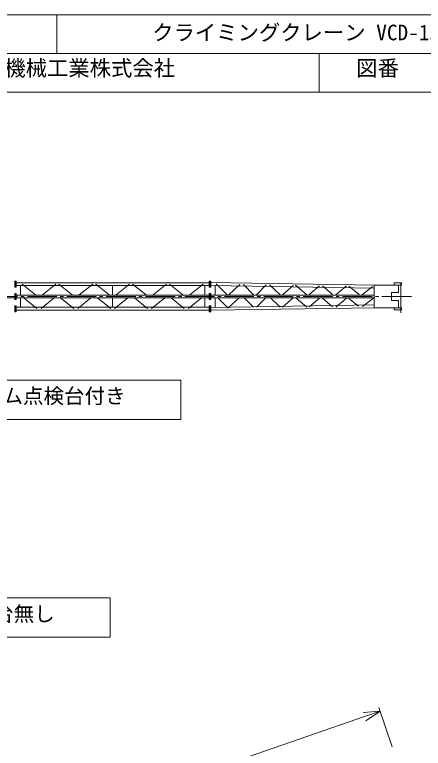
# Model space of a CAD drawing. Units: millimetres, scale not verified. Extents: x -26129 to 8851, y -24624 to 27521.
# Drawn here: x -14360 to -4404, y 9656 to 27521 of the extents above; entities that cross this region are included whole.
import ezdxf
from ezdxf.enums import TextEntityAlignment as Align

# ---------------------------------------------------------------- set-up
doc = ezdxf.new("R2010")
doc.units = ezdxf.units.MM
doc.header["$LTSCALE"] = 80
doc.linetypes.add('CHAIN2', pattern=[12, 9, -1, 1, -1])
for name, color, linetype, lineweight in [('0-4_05 寸法', 7, 'Continuous', 18), ('0-5_10 当社外形線', 3, 'Continuous', 18), ('0-6_12 当社中心線', 3, 'CHAIN2', 18)]:
    doc.layers.add(name, color=color, linetype=linetype, lineweight=lineweight)
doc.styles.add('ＭＳ ゴシック', font='')
doc.styles.get('ＭＳ ゴシック').set_extended_font_data('MS Gothic')

msp = doc.modelspace()

# ---------------------------------------------------------------- linework, layer by layer
at = {"layer": '0-4_05 寸法'}
for p, q in [((-13330.89, 27520.59), (-13330.89, 26577.19)), ((-17566.88, 26577.19), (2628.2, 26577.19)), ((-6938.2, 26577.19), (-6938.2, 25633.8)), ((-5457.66, 10558.25), (-5835.87, 10428.03)), ((-5159.38, 9691.97), (-5490.22, 10652.8)), ((-21436.92, 5056.15), (-5835.87, 10428.03))]:
    msp.add_line(p, q, dxfattribs=at)
for points in [[(-17566.88, 27520.59), (2628.2, 27520.59), (2628.2, 25633.8), (-17566.88, 25633.8)], [(-16645.27, 18623.12), (-10308.69, 18623.12), (-10308.69, 17665.2), (-16645.27, 17665.2)], [(-18371.18, 13317.57), (-12034.6, 13317.57), (-12034.6, 12359.65), (-18371.18, 12359.65)]]:
    msp.add_lwpolyline(points, close=True, dxfattribs=at)
msp.add_lwpolyline([(-5870.76, 10529.37), (-5457.66, 10558.25), (-5800.97, 10326.69)], dxfattribs=at)
at = {"layer": '0-5_10 当社外形線'}
for p, q in [((-14359.82, 21034.59), (-14323.79, 21034.59)), ((-14359.82, 21034.59), (-14359.82, 20884.59)), ((-14359.82, 21034.59), (-14323.79, 21034.59)), ((-14341.81, 21034.89), (-14341.81, 20884.59)), ((-14341.81, 20884.3), (-14341.81, 21034.59)), ((-14323.79, 21034.59), (-14323.79, 20884.59)), ((-14323.79, 20994.59), (-9619.96, 20994.59)), ((-14323.79, 20924.59), (-9620.74, 20924.59)), ((-14217.06, 20922.93), (-14217.06, 20697.36)), ((-14180.51, 20958.5), (-13853.05, 20695.32)), ((-13356.05, 20958.5), (-13683.5, 20695.32)), ((-13282.94, 20958.5), (-12955.49, 20695.32)), ((-12458.48, 20958.5), (-12785.94, 20695.32)), ((-12385.37, 20958.5), (-12057.92, 20695.32)), ((-11972.67, 20928.57), (-11972.67, 20703)), ((-11559.98, 20958.5), (-11887.43, 20695.32)), ((-11486.86, 20958.5), (-11159.4, 20695.32)), ((-10662.4, 20958.5), (-10989.86, 20695.32)), ((-10589.29, 20958.5), (-10261.84, 20695.32)), ((-9764.84, 20958.5), (-10092.3, 20695.32)), ((-9728.28, 20925.51), (-9728.28, 20696.16)), ((-9728.28, 20922.93), (-9728.28, 20697.36)), ((-9619.82, 21034.59), (-9583.79, 21034.59)), ((-9619.82, 21034.59), (-9619.82, 20884.59)), ((-9619.82, 21034.59), (-9601.8, 21034.59)), ((-9601.8, 21034.89), (-9601.8, 20884.59)), ((-9601.8, 20884.3), (-9601.8, 21034.59)), ((-9584.01, 20924.94), (-5599.36, 20864.6)), ((-9583.79, 21034.59), (-9583.79, 20884.59)), ((-9583.16, 20994.94), (-5595.31, 20934.55)), ((-9475.33, 20930.49), (-9475.33, 20696.16)), ((-9475.33, 20922.93), (-9475.33, 20697.36)), ((-9447.12, 20962.59), (-9180.6, 20695.15)), ((-9141.04, 20694.85), (-8870.47, 20947.08)), ((-8787.44, 20947.72), (-8543.73, 20696.91)), ((-8469.12, 20697.79), (-8228.79, 20938.95)), ((-8148.36, 20941.94), (-7895.47, 20701.22)), ((-7838.35, 20701.93), (-7577.36, 20924.79)), ((-7514.38, 20931.69), (-7243.87, 20700.7)), ((-7183.03, 20702.86), (-6929.79, 20917.87)), ((-6863.77, 20919.11), (-6616.66, 20702.95)), ((-6535.51, 20701.5), (-6279.22, 20913.9)), ((-6217.79, 20912.77), (-5964.12, 20703.92)), ((-5598.4, 20934.59), (-4934.8, 20934.59)), ((-5598.4, 20385.29), (-5598.4, 20934.59)), ((-5114.92, 20988.59), (-4934.8, 20988.59)), ((-5114.92, 20934.59), (-5114.92, 20988.59)), ((-5010.64, 20754.59), (-5010.64, 20934.59)), ((-4934.8, 20934.59), (-4934.8, 20988.59)), ((-14359.82, 20884.59), (-14323.79, 20884.59)), ((-14359.82, 20884.59), (-14323.79, 20884.59)), ((-14359.82, 20734.59), (-14341.81, 20734.59)), ((-14359.82, 20734.59), (-14323.79, 20734.59)), ((-14359.82, 20584.59), (-14359.82, 20734.59)), ((-14359.82, 20734.59), (-14359.82, 20584.59)), ((-14359.82, 20734.59), (-14323.79, 20734.59)), ((-14341.81, 20734.88), (-14341.81, 20584.59)), ((-14341.81, 20734.88), (-14341.81, 20584.59)), ((-14341.81, 20734.88), (-14341.81, 20586.47)), ((-14341.81, 20584.29), (-14341.81, 20734.59)), ((-14323.8, 20734.59), (-14341.81, 20734.59)), ((-14341.81, 20584.29), (-14341.81, 20734.59)), ((-14341.81, 20584.29), (-14341.81, 20732.71)), ((-14323.79, 20734.59), (-14323.79, 20584.59)), ((-14323.79, 20584.59), (-14323.79, 20734.59)), ((-9619.82, 20884.59), (-9583.79, 20884.59)), ((-9619.82, 20884.59), (-9601.8, 20884.59)), ((-9619.82, 20734.59), (-9601.8, 20734.59)), ((-9619.82, 20734.59), (-9601.8, 20734.59)), ((-9601.8, 20734.88), (-9601.8, 20584.59)), ((-9601.8, 20734.88), (-9601.8, 20584.59)), ((-9601.8, 20734.88), (-9601.8, 20584.59)), ((-9601.8, 20734.88), (-9601.8, 20584.59)), ((-9601.8, 20584.29), (-9601.8, 20734.59)), ((-9583.79, 20734.59), (-9601.8, 20734.59)), ((-9601.8, 20584.29), (-9601.8, 20734.59)), ((-9601.8, 20584.29), (-9601.8, 20734.59)), ((-9601.8, 20584.29), (-9601.8, 20734.59)), ((-9583.79, 20734.59), (-9601.8, 20734.59)), ((-5897.84, 20700.96), (-5641.59, 20900.47)), ((-5181.28, 20754.59), (-5010.64, 20754.59)), ((-5181.28, 20631.07), (-5181.28, 20754.59)), ((-19064.76, 20624.59), (-14359.65, 20624.59)), ((-14359.82, 20584.59), (-14341.81, 20584.59)), ((-14359.82, 20584.59), (-14323.79, 20584.59)), ((-14359.82, 20584.59), (-14323.79, 20584.59)), ((-14323.8, 20584.59), (-14341.81, 20584.59)), ((-14324.22, 20624.59), (-9621.3, 20624.59)), ((-14323.72, 20694.59), (-9624.76, 20694.59)), ((-14217.06, 20622.93), (-14217.06, 20397.36)), ((-14132.53, 20619.94), (-13821.19, 20369.71)), ((-13400.38, 20622.87), (-13718.5, 20367.2)), ((-13235.42, 20620.31), (-12920.69, 20367.36)), ((-12503.28, 20622.5), (-12824.77, 20364.12)), ((-12337.5, 20620.02), (-12020.2, 20365)), ((-11972.67, 20628.57), (-11972.67, 20403)), ((-11607.84, 20620.02), (-11925.15, 20365)), ((-11442.07, 20622.5), (-11120.58, 20364.12)), ((-10709.93, 20620.31), (-11024.65, 20367.36)), ((-10544.96, 20622.87), (-10226.84, 20367.2)), ((-9812.81, 20619.94), (-10124.16, 20369.71)), ((-9728.28, 20393.67), (-9728.28, 20623.02)), ((-9728.28, 20622.93), (-9728.28, 20397.36)), ((-9728.28, 20396.25), (-9728.28, 20621.82)), ((-9728.28, 20619.71), (-9728.28, 20397.3)), ((-9619.82, 20584.59), (-9601.8, 20584.59)), ((-9619.82, 20584.59), (-9601.8, 20584.59)), ((-9583.79, 20584.59), (-9601.8, 20584.59)), ((-9583.79, 20584.59), (-9601.8, 20584.59)), ((-9586.79, 20694.59), (-5602.59, 20694.59)), ((-9586.79, 20624.59), (-5602.59, 20624.59)), ((-9579.88, 20694.59), (-5599.04, 20694.59)), ((-9579.88, 20624.59), (-5599.04, 20624.59)), ((-9475.33, 20624.5), (-9475.33, 20396.16)), ((-9475.33, 20623.27), (-9475.33, 20397.36)), ((-9475.33, 20393.67), (-9475.33, 20623.02)), ((-9408.63, 20623.96), (-9161.45, 20375.93)), ((-9157.65, 20379.36), (-8893.91, 20625.22)), ((-8761.37, 20620.89), (-8543.73, 20396.91)), ((-8469.12, 20397.79), (-8244.06, 20623.62)), ((-8127.41, 20622.01), (-7895.47, 20401.22)), ((-7838.35, 20401.93), (-7577.36, 20624.8)), ((-7499.18, 20618.72), (-7243.87, 20400.7)), ((-7183.03, 20402.86), (-6929.79, 20617.87)), ((-6863.77, 20619.11), (-6616.66, 20402.95)), ((-6535.51, 20401.5), (-6279.22, 20613.91)), ((-6217.79, 20612.77), (-5982.39, 20418.96)), ((-5883.19, 20412.37), (-5618.31, 20618.6)), ((-5181.28, 20688.11), (-5181.28, 20564.59)), ((-5181.28, 20564.59), (-5010.64, 20564.59)), ((-5010.64, 20564.59), (-5010.64, 20384.59)), ((-14359.82, 20434.59), (-14341.81, 20434.59)), ((-14341.81, 20434.88), (-14341.81, 20284.59)), ((-14341.81, 20434.88), (-14341.81, 20284.59)), ((-14341.81, 20284.3), (-14341.81, 20434.59)), ((-14341.81, 20284.3), (-14341.81, 20434.59)), ((-14323.79, 20434.59), (-14341.81, 20434.59)), ((-14323.79, 20434.59), (-14323.79, 20324.59)), ((-14323.79, 20394.59), (-9624.76, 20394.59)), ((-9619.82, 20434.59), (-9601.8, 20434.59)), ((-9619.82, 20434.59), (-9583.79, 20434.59)), ((-9619.82, 20284.59), (-9619.82, 20434.59)), ((-9619.82, 20434.59), (-9601.8, 20434.59)), ((-9601.8, 20434.88), (-9601.8, 20284.59)), ((-9601.8, 20434.88), (-9601.8, 20284.59)), ((-9601.8, 20434.88), (-9601.8, 20284.59)), ((-9601.8, 20284.3), (-9601.8, 20434.59)), ((-9583.79, 20434.59), (-9601.8, 20434.59)), ((-9601.8, 20284.3), (-9601.8, 20434.59)), ((-9601.8, 20284.3), (-9601.8, 20434.59)), ((-9584.01, 20394.24), (-5599.36, 20454.58)), ((-9583.79, 20284.59), (-9583.79, 20434.59)), ((-9583.16, 20324.24), (-5595.31, 20384.63)), ((-5598.4, 20384.59), (-4934.8, 20384.59)), ((-5114.92, 20384.59), (-5114.92, 20330.59)), ((-4934.8, 20384.59), (-4934.8, 20330.59)), ((-14359.82, 20284.59), (-14341.81, 20284.59)), ((-14323.79, 20284.59), (-14341.81, 20284.59)), ((-14323.79, 20284.59), (-14323.79, 20324.59)), ((-14323.79, 20324.59), (-9621.3, 20324.59)), ((-9619.82, 20284.59), (-9601.8, 20284.59)), ((-9619.82, 20284.59), (-9583.79, 20284.59)), ((-9619.82, 20284.59), (-9601.8, 20284.59)), ((-9583.79, 20284.59), (-9601.8, 20284.59)), ((-5114.92, 20330.59), (-4934.8, 20330.59))]:
    msp.add_line(p, q, dxfattribs=at)
for points in [[(-14359.82, 20584.59), (-14359.82, 20734.59), (-14359.82, 20584.59)], [(-14323.79, 20584.59), (-14323.79, 20734.59), (-14323.79, 20584.59)], [(-9619.82, 20584.59), (-9619.82, 20734.59), (-9619.82, 20584.59)], [(-9619.82, 20734.59), (-9619.82, 20584.59), (-9619.82, 20734.59)], [(-9583.79, 20584.59), (-9583.79, 20734.59), (-9583.79, 20584.59)], [(-9583.79, 20734.59), (-9583.79, 20584.59), (-9583.79, 20734.59)], [(-9475.33, 20396.25), (-9475.33, 20623.27), (-9475.33, 20397.3)], [(-14359.82, 20284.59), (-14359.82, 20434.59), (-14359.82, 20284.59)], [(-9619.82, 20284.59), (-9619.82, 20434.59), (-9619.82, 20284.59)], [(-9583.79, 20284.59), (-9583.79, 20434.59), (-9583.79, 20284.59)]]:
    msp.add_lwpolyline(points, dxfattribs=at)
at = {"layer": '0-6_12 当社中心線'}
for p, q in [((-4951.74, 20260.86), (-4951.74, 21058.31)), ((-4691.31, 20659.59), (-22809.09, 20659.59))]:
    msp.add_line(p, q, dxfattribs=at)

# ---------------------------------------------------------------- texts
at = {"layer": '0-4_05 寸法', "style": 'ＭＳ ゴシック'}
for s, height, p in [('図面名称    \u3000\u3000\u3000\u3000\u3000クライミングクレーン VCD-15(自立12m)', 381.2, (-16726.88, 26781.94)), ('\u3000\u3000竹本機械工業株式会社      \u3000\u3000\u3000\u3000\u3000 図番     \u3000\u3000\u3000\u3000TZK0015', 381.2, (-16692.21, 25915.27)), ('Aフレーム点検台付き', 366.6, (-16407.45, 17943.64)), ('Aフレーム点検台無し', 366.6, (-18133.37, 12638.09))]:
    msp.add_text(s, height=height, dxfattribs=at).set_placement(p, align=Align.BOTTOM_LEFT)

doc.saveas('drawing.dxf')
